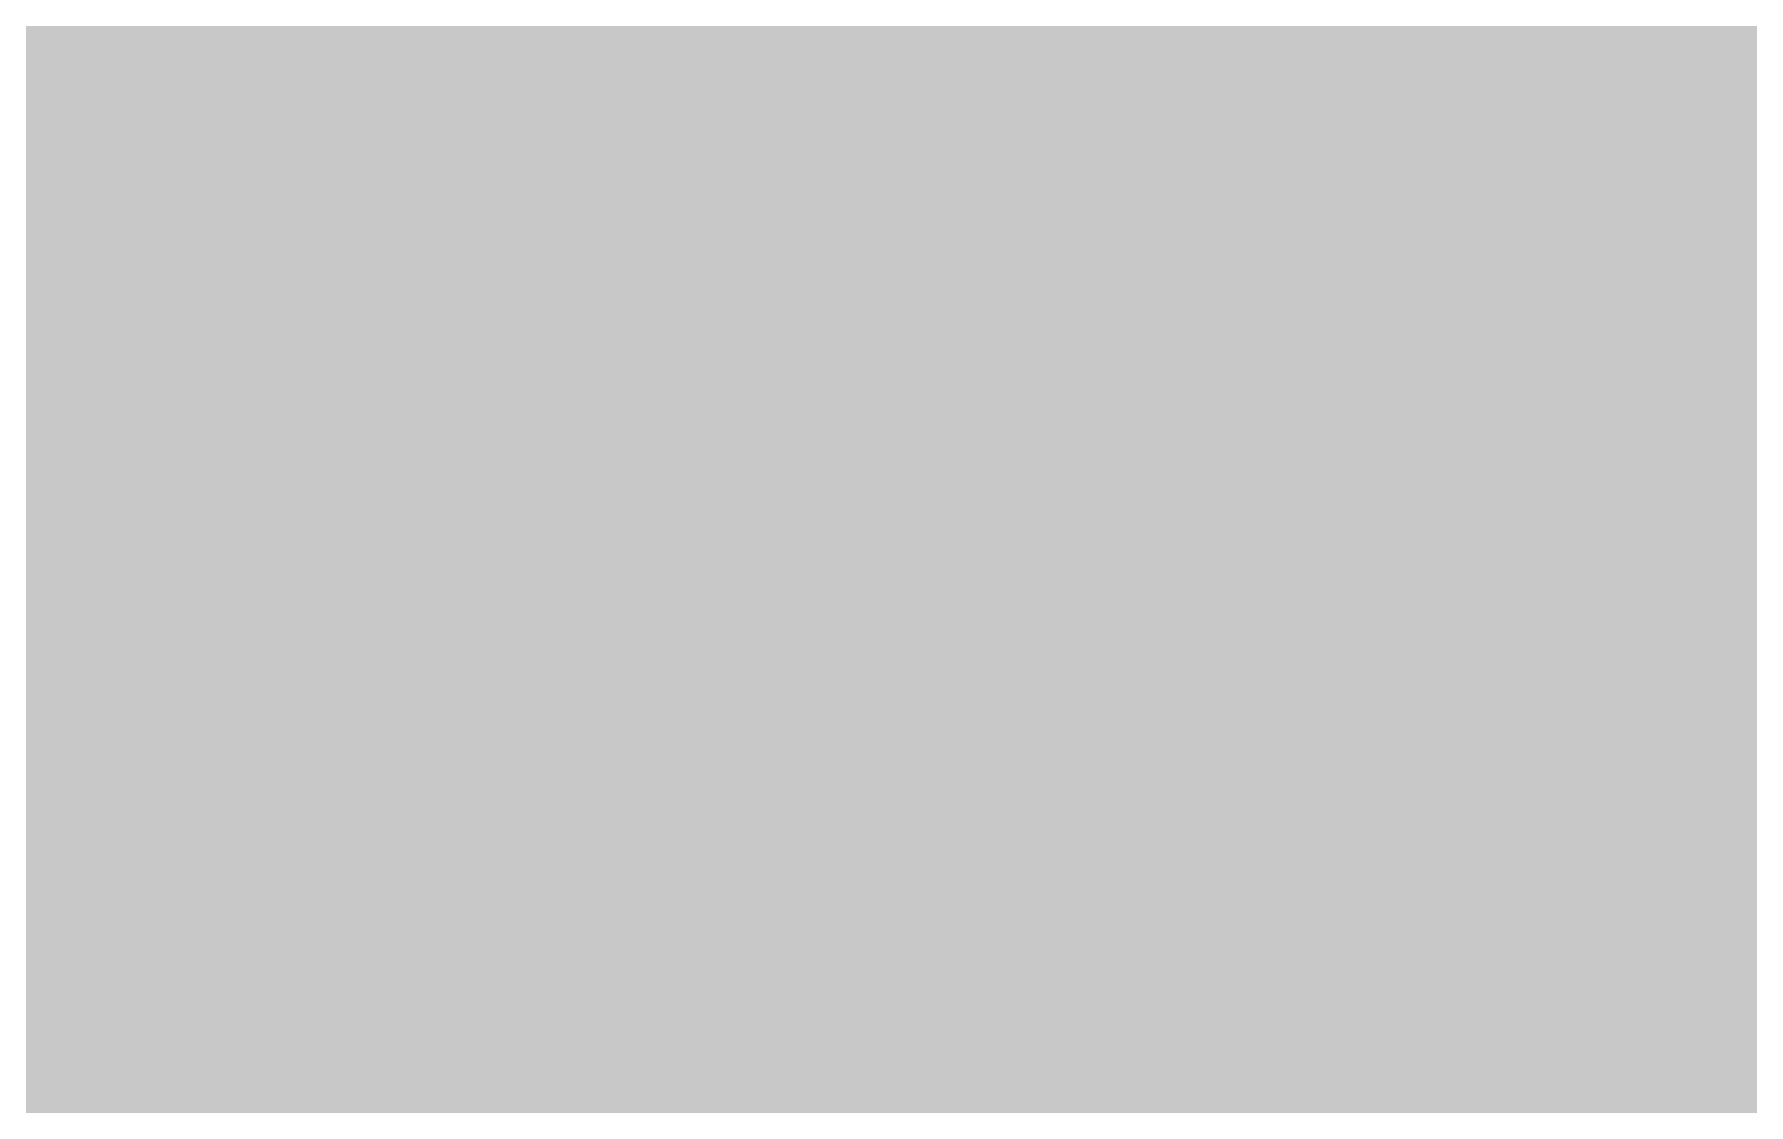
# Model space of a CAD drawing. Header units: millimetres. Extents: x -4391136 to -1798569, y -886572 to -291056.
# Drawn here: x -2395644.82 to -2395595.45, y -394796.78 to -394765.97 of the extents above; entities that cross this region are included whole.
import ezdxf

# ---------------------------------------------------------------- set-up
doc = ezdxf.new("R2010")
doc.units = ezdxf.units.MM
doc.set_wipeout_variables(frame=1)
doc.layers.add('000 - CONCRETE_COL_HATCH_', color=7, linetype='Continuous')
doc.layers.add('000 - CONCRETE_COL_WIPEOUT_', color=7, linetype='Continuous')

# ---------------------------------------------------------------- blocks, each defined once
blk = doc.blocks.new('*U1687')
at = {"layer": '000 - CONCRETE_COL_HATCH_'}
h = blk.add_hatch(dxfattribs=at)
h.set_pattern_fill('ANSI31', scale=0.25)
h.set_pattern_definition([(45, (-618867.08006, -849506.8257), (-0.56126600757, 0.56126600757), [])])
h.paths.add_polyline_path([(0, 0), (0, 100), (-13453.632, 100), (-13453.632, 0)])
blk = doc.blocks.new('W-1-PP17-ENT2_REV00_20260527-083622_ELEVATION_3_EX')
at = {"color": 7}
blk.add_blockref('*U1687', (12003.768, 100990), dxfattribs=at)

msp = doc.modelspace()

# ---------------------------------------------------------------- block references
at = {"color": 7}
msp.add_blockref('W-1-PP17-ENT2_REV00_20260527-083622_ELEVATION_3_EX', (-2407372.339, -495830.447), dxfattribs=at)

doc.saveas('drawing.dxf')
